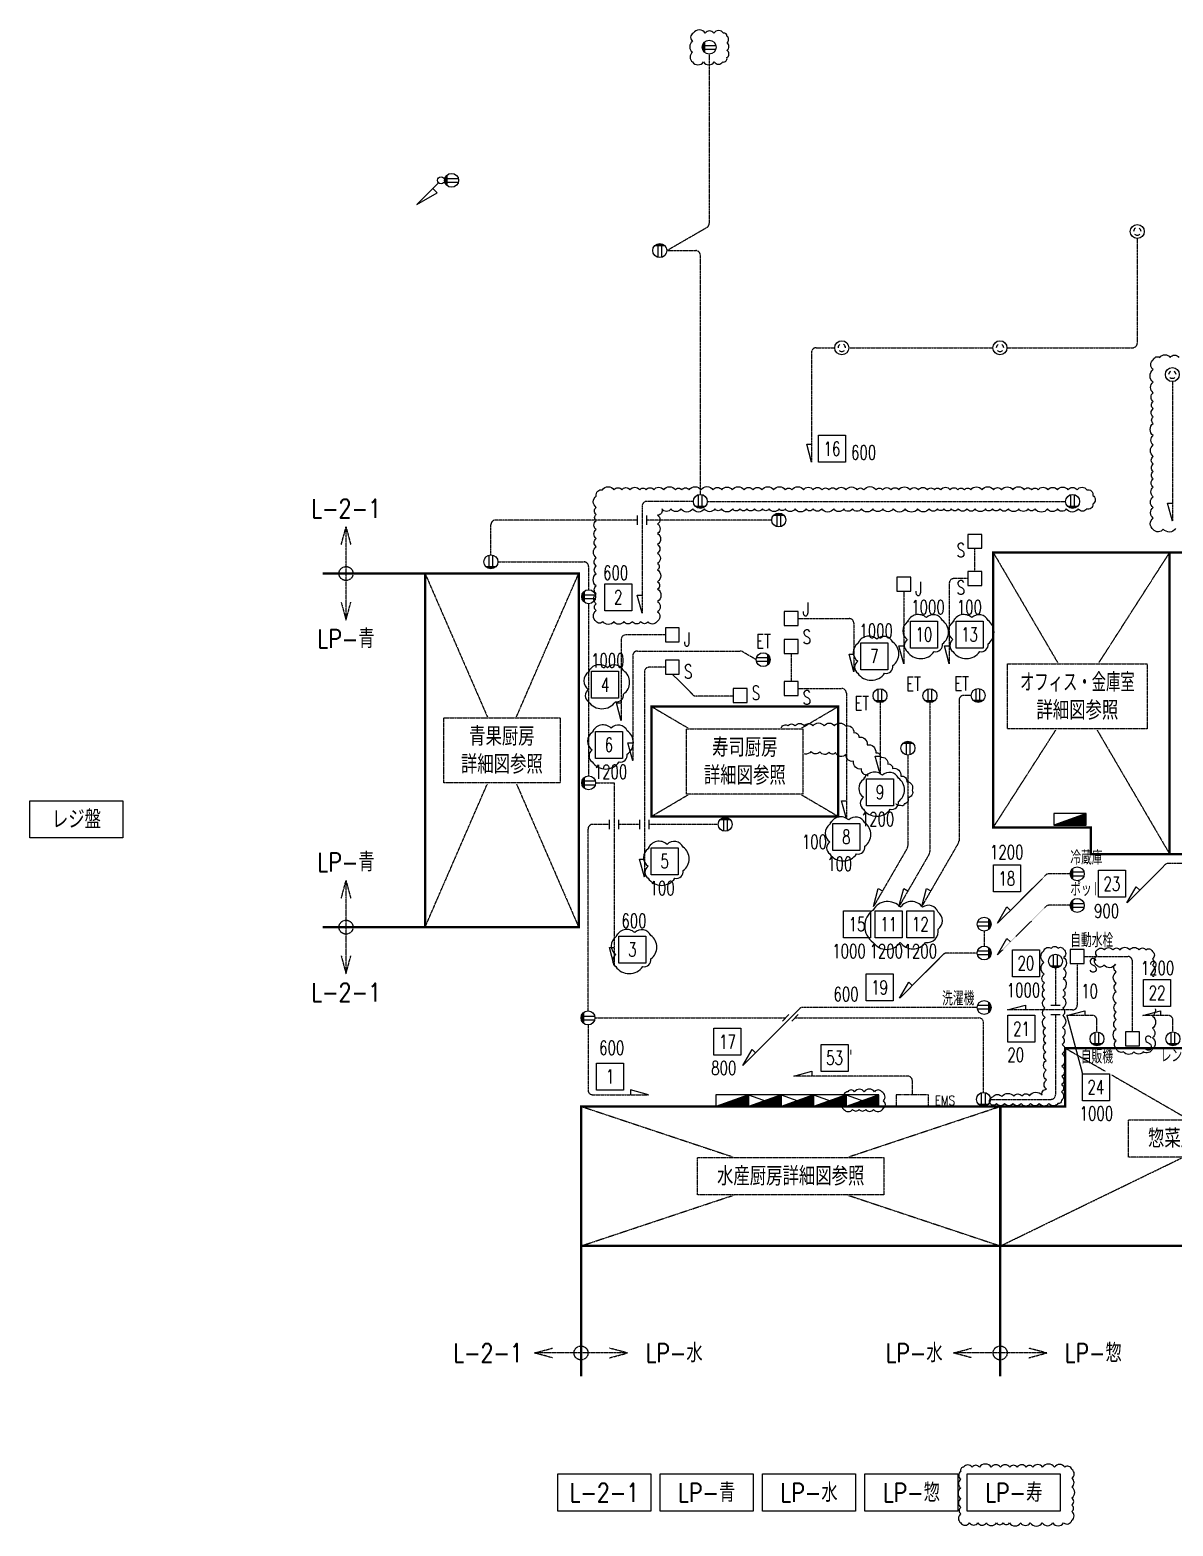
# Model space of a CAD drawing. Header units: millimetres. Extents: x 10577 to 176607, y 1464 to 57550.
# Drawn here: x 101308 to 125874, y 11505 to 43657 of the extents above; entities that cross this region are included whole.
import ezdxf
from ezdxf.enums import TextEntityAlignment as Align

# ---------------------------------------------------------------- set-up
doc = ezdxf.new("R2010")
doc.units = ezdxf.units.MM
doc.header["$LTSCALE"] = 0.2
doc.set_wipeout_variables(frame=1)
for name, pattern in [('CENTER', [50.8, 31.75, -6.35, 6.35, -6.35]), ('HIDDEN', [9.525, 6.35, -3.175]), ('PHANTOM', [63.5, 31.75, -6.35, 6.35, -6.35, 6.35, -6.35])]:
    doc.linetypes.add(name, pattern=pattern)
for name, color, linetype in [('1-回路番号', 4, 'Continuous'), ('1_シンボル', 2, 'Continuous'), ('1_強調文字', 4, 'Continuous'), ('1_文字', 3, 'Continuous'), ('1_配線_1', 1, 'Continuous'), ('1_配線_4', 1, 'CENTER'), ('1_電源区画', 4, 'PHANTOM')]:
    doc.layers.add(name, color=color, linetype=linetype)
doc.layers.add('1_容量', color=170, linetype='Continuous', plot=False)
doc.layers.add('1_追加変更', color=10, linetype='Continuous', plot=False)
doc.styles.get("Standard").update_dxf_attribs({"font": 'simplex.shx', "width": 0.8, "bigfont": 'extfont2.shx'})

# ---------------------------------------------------------------- blocks, each defined once
blk = doc.blocks.new('L-電灯分電盤')
at = {"linetype": 'ByBlock'}
h = blk.add_hatch(dxfattribs=at)
h.set_pattern_fill('LINE', color=0, style=0)
h.set_pattern_definition([(0, (-9550, -23375), (0, 3.175), [])])
h.paths.add_polyline_path([(350, 250), (-350, 0), (350, 0)])
at = {"color": 0, "linetype": 'ByBlock'}
for p, q in [((350, 250), (-350, 0)), ((350, 250), (-350, 250)), ((-350, 250), (-350, 0)), ((-350, 0), (350, 0)), ((350, 0), (350, 250))]:
    blk.add_line(p, q, dxfattribs=at)
blk = doc.blocks.new('B-電灯動力盤 A')
at = {"linetype": 'ByBlock'}
h = blk.add_hatch(dxfattribs=at)
h.set_pattern_fill('LINE', color=0, style=0)
h.set_pattern_definition([(0, (-9500, -23375), (0, 3.175), [])])
h.paths.add_polyline_path([(350, 250), (-350, 0), (350, 0)])
at = {"color": 0, "linetype": 'ByBlock', "lineweight": -2}
blk.add_line((-350, 250), (350, 0), dxfattribs=at)
at = {"color": 0, "linetype": 'ByBlock'}
for p, q in [((350, 250), (-350, 0)), ((350, 250), (-350, 250)), ((-350, 250), (-350, 0)), ((-350, 0), (350, 0)), ((350, 0), (350, 250))]:
    blk.add_line(p, q, dxfattribs=at)
blk = doc.blocks.new('O-ｺﾝｾﾝﾄW')
at = {"linetype": 'ByBlock'}
blk.add_hatch(color=0, dxfattribs=at).paths.add_polyline_path([(112, 50), (-112, 50, 0.447214)])
at = {"color": 0, "linetype": 'ByBlock'}
for p, q in [((-112, 50), (112, 50)), ((-40, 50), (-40, 295)), ((40, 50), (40, 295))]:
    blk.add_line(p, q, dxfattribs=at)
blk.add_circle((0, 150), 150, dxfattribs=at)
blk = doc.blocks.new('C-ｼﾞｬﾝｸｼｮﾝﾎﾞｯｸｽ')
at = {"color": 0, "linetype": 'ByBlock'}
blk.add_lwpolyline([(-150, -150), (150, -150), (150, 150), (-150, 150)], close=True, dxfattribs=at)
blk = doc.blocks.new('C-立上り')
at = {"color": 0, "linetype": 'ByBlock'}
blk.add_line((54, 54), (521, 521), dxfattribs=at)
blk.add_lwpolyline([(521, 521), (81, 267), (174, 174)], dxfattribs=at)
blk.add_circle((0, 0), 77, dxfattribs=at)
blk = doc.blocks.new('O-ｺﾝｾﾝﾄ引掛け3PE付')
at = {"color": 0, "linetype": 'ByBlock'}
blk.add_circle((0, 150), 150, dxfattribs=at)
for start, end in [(120, 180), (225, 315), (0, 60)]:
    blk.add_arc((0, 150), 80, start, end, dxfattribs=at)

msp = doc.modelspace()

# ---------------------------------------------------------------- linework, layer by layer
at = {"layer": '1_シンボル', "color": 7, "linetype": 'HIDDEN'}
msp.add_lwpolyline([(119921, 20525), (120621, 20525), (120621, 20775), (119921, 20775)], close=True, dxfattribs=at)
at = {"layer": '1_強調文字'}
for points in [[(101308, 27092), (103308, 27092), (103308, 26292), (101308, 26292)], [(112651, 12625), (114651, 12625), (114651, 11825), (112651, 11825)], [(114851, 12625), (116851, 12625), (116851, 11825), (114851, 11825)], [(117051, 12625), (119051, 12625), (119051, 11825), (117051, 11825)], [(119251, 12625), (121251, 12625), (121251, 11825), (119251, 11825)], [(121451, 12625), (123451, 12625), (123451, 11825), (121451, 11825)]]:
    msp.add_lwpolyline(points, close=True, dxfattribs=at)
at = {"layer": '1_追加変更'}
for points in [[(115547, 42968, 0.520567), (115782, 42968, 0.520567), (116013, 42968, 0.520567), (116198, 42968, 0.520567), (116287, 43062, 0.520567), (116287, 43218, 0.520567), (116287, 43382, 0.520567), (116287, 43523, 0.520567), (116213, 43589, 0.520567), (116005, 43589, 0.520567), (115822, 43589, 0.520567), (115561, 43589, 0.520567), (115547, 43409, 0.520567), (115547, 43176, 0.520567)], [(118800, 20460, 0.520567), (118988, 20460, 0.520567), (119130, 20460, 0.520567), (119268, 20460, 0.520567), (119436, 20460, 0.520567), (119651, 20483, 0.520567), (119651, 20641, 0.520567), (119612, 20839, 0.520567), (119459, 20839, 0.520567), (119238, 20839, 0.520567), (119030, 20839, 0.520567), (118885, 20839, 0.520567), (118800, 20704, 0.520567)], [(121311, 11572, 0.520567), (121500, 11572, 0.520567), (121678, 11572, 0.520567), (121861, 11572, 0.520567), (122076, 11572, 0.520567), (122220, 11572, 0.520567), (122360, 11572, 0.520567), (122600, 11572, 0.520567), (122805, 11572, 0.520567), (123064, 11572, 0.520567), (123288, 11572, 0.520567), (123521, 11572, 0.520567), (123699, 11629, 0.520567), (123699, 11817, 0.520567), (123699, 11955, 0.520567), (123699, 12110, 0.520567), (123699, 12346, 0.520567), (123699, 12532, 0.520567), (123699, 12723, 0.520567), (123549, 12771, 0.520567), (123323, 12771, 0.520567), (123071, 12771, 0.520567), (122863, 12771, 0.520567), (122719, 12771, 0.520567), (122522, 12771, 0.520567), (122364, 12771, 0.520567), (122167, 12771, 0.520567), (121967, 12771, 0.520567), (121711, 12771, 0.520567), (121556, 12771, 0.520567), (121371, 12771, 0.520567), (121311, 12680, 0.520567), (121311, 12513, 0.520567), (121311, 12317, 0.520567), (121311, 12096, 0.520567), (121311, 11905, 0.520567), (121311, 11768, 0.520567)]]:
    msp.add_lwpolyline(points, format="xyb", close=True, dxfattribs=at)
for points in [[(125449, 32922, -0.520567), (125449, 33168, -0.520567), (125449, 33391, -0.520567), (125449, 33626, -0.520567), (125449, 33829, -0.520567), (125449, 34012, -0.520567), (125449, 34166, -0.520567), (125449, 34327, -0.520567), (125449, 34493, -0.520567), (125449, 34738, -0.520567), (125449, 34940, -0.520567), (125449, 35202, -0.520567), (125449, 35341, -0.520567), (125449, 35519, -0.520567), (125449, 35671, -0.520567), (125449, 35861, -0.520567), (125449, 36089, -0.520567), (125449, 36356, -0.520567), (125449, 36567, -0.520567), (125588, 36619, -0.520567), (125809, 36619, -0.520567), (126001, 36619, -0.520567)], [(125928, 32942, -0.520567), (125662, 32931, -0.520567), (125449, 32922, -0.520567)], [(117456, 28184, -0.520567), (117456, 28413, -0.520567), (117456, 28664, -0.520567), (117596, 28702, -0.520567), (117752, 28702, -0.520567), (117949, 28702, -0.520567), (118135, 28702, -0.520567), (118374, 28702, -0.520567), (118598, 28702, -0.520567), (118831, 28702, -0.520567), (119013, 28554, -0.520567), (119118, 28458, -0.520567), (119297, 28293, -0.520567), (119483, 28120, -0.520567), (119587, 28025, -0.520567), (119743, 27881, -0.520567), (119846, 27786, -0.520567), (120026, 27619, -0.520567), (120154, 27501, -0.520567), (120268, 27320, -0.520567), (120174, 27157, -0.520567), (120097, 27023, -0.520567), (120018, 26989, -0.520567), (119883, 27116, -0.520567), (119733, 27256, -0.520567), (119598, 27383, -0.520567), (119430, 27541, -0.520567), (119316, 27647, -0.520567), (119179, 27775, -0.520567), (119004, 27940, -0.520567), (118848, 28086, -0.520567), (118619, 28126, -0.520567), (118483, 28133, -0.520567), (118284, 28143, -0.520567), (118093, 28152, -0.520567), (117830, 28166, -0.520567), (117632, 28176, -0.520567), (117456, 28184, -0.520567)], [(124239, 23550, -0.520567), (124239, 23763, -0.520567), (124251, 23889, -0.520567), (124397, 23889, -0.520567), (124578, 23889, -0.520567), (124734, 23889, -0.520567), (124942, 23889, -0.520567), (125141, 23889, -0.520567), (125290, 23889, -0.520567), (125430, 23856, -0.520567), (125430, 23696, -0.520567), (125430, 23560, -0.520567), (125430, 23327, -0.520567), (125430, 23187, -0.520567), (125430, 23053, -0.520567), (125430, 22898, -0.520567), (125430, 22714, -0.520567), (125430, 22465, -0.520567), (125430, 22203, -0.520567), (125430, 21996, -0.520567), (125430, 21761, -0.520567), (125234, 21699, -0.520567), (125034, 21699, -0.520567), (124810, 21698, -0.520567), (124653, 21775, -0.520567), (124653, 21932, -0.520567), (124653, 22187, -0.520567), (124653, 22388, -0.520567), (124653, 22551, -0.520567), (124653, 22740, -0.520567), (124653, 22993, -0.520567), (124653, 23169, -0.520567), (124653, 23414, -0.520567), (124640, 23580, -0.520567), (124384, 23561, -0.520567), (124239, 23550, -0.520567)]]:
    msp.add_lwpolyline(points, format="xyb", dxfattribs=at)
at = {"layer": '1_配線_1'}
for p, q in [((114365, 33025), (114365, 33225)), ((114565, 33025), (114565, 33225)), ((113765, 26485), (113765, 26685)), ((113965, 26485), (113965, 26685)), ((114413, 26485), (114413, 26685)), ((114613, 26485), (114613, 26685)), ((123247, 22697), (123447, 22697)), ((117478, 22354), (117620, 22496)), ((117678, 22354), (117820, 22496)), ((123247, 22497), (123447, 22497))]:
    msp.add_line(p, q, dxfattribs=at)
for points in [[(118104, 34366), (118001, 34752), (118104, 34752)], [(125858, 33100), (125754, 33486), (125858, 33486)], [(114465, 31125), (114361, 31511), (114465, 31511)], [(119014, 29859), (118911, 30245), (119014, 30245)], [(120085, 30032), (119981, 30419), (120085, 30419)], [(121065, 30032), (120961, 30419), (121065, 30419)], [(114263, 27951), (114160, 28337), (114263, 28337)], [(119576, 27665), (119472, 28052), (119576, 28052)], [(118853, 26704), (118749, 27090), (118853, 27090)], [(124883, 24896), (125083, 25243), (125156, 25170)], [(122104, 24463), (122304, 24809), (122377, 24736)], [(122104, 23784), (122304, 24131), (122377, 24058)], [(113865, 23553), (113761, 23940), (113865, 23940)], [(119997, 22849), (120197, 23195), (120270, 23122)], [(122315, 22597), (122701, 22700), (122701, 22597)], [(123589, 22477), (123976, 22581), (123976, 22477)], [(125221, 22477), (125607, 22581), (125607, 22477)], [(116626, 21402), (116826, 21748), (116899, 21675)], [(118556, 21637), (118942, 21740), (118942, 21637)], [(114601, 20775), (114215, 20878), (114215, 20775)]]:
    msp.add_lwpolyline(points, dxfattribs=at)
at = {"layer": '1_配線_4'}
for p, q in [((115905, 43135), (115905, 39499)), ((114993, 38915), (115855, 39413)), ((114993, 38915), (115615, 38915)), ((125105, 39175), (125105, 36927)), ((115715, 33675), (115715, 38815)), ((118104, 36727), (118104, 34366)), ((118204, 36827), (118604, 36827)), ((118904, 36827), (122004, 36827)), ((122304, 36827), (125005, 36827)), ((125858, 36100), (125858, 33100)), ((115565, 33525), (114565, 33525)), ((115865, 33525), (123565, 33525)), ((114365, 33125), (111315, 33125)), ((114465, 33425), (114465, 31125)), ((117250, 33125), (114565, 33125)), ((111215, 32375), (111215, 33025)), ((121615, 32017), (121615, 32517)), ((111365, 32225), (113215, 32225)), ((113315, 32125), (113315, 31627)), ((121465, 31867), (121165, 31867)), ((120085, 31595), (120085, 30032)), ((121065, 31767), (121065, 30032)), ((113315, 31327), (113315, 27627)), ((117814, 31006), (118914, 31006)), ((119014, 30906), (119014, 29859)), ((114963, 30657), (114113, 30657)), ((114363, 30309), (116569, 30309)), ((116915, 30124), (116619, 30295)), ((117664, 30255), (117664, 29654)), ((114263, 30209), (114263, 27951)), ((114963, 29960), (114613, 29960)), ((114513, 29860), (114513, 25451)), ((115113, 29810), (115554, 29369)), ((116419, 29340), (115625, 29340)), ((117814, 29504), (118753, 29504)), ((118853, 29404), (118853, 26704)), ((121534, 29355), (121374, 29355)), ((119576, 29200), (119576, 27665)), ((120650, 29200), (120650, 26001)), ((121274, 29255), (121274, 26233)), ((120177, 28073), (120177, 26129)), ((113465, 27477), (113865, 27477)), ((113865, 27477), (113865, 23553)), ((113301, 22575), (113301, 26485)), ((113765, 26585), (113401, 26585)), ((114413, 26585), (113965, 26585)), ((116100, 26585), (114613, 26585)), ((120164, 26079), (119437, 24820)), ((121260, 26183), (120473, 24820)), ((120636, 25951), (119983, 24820)), ((126232, 25745), (125773, 25745)), ((123665, 25523), (123206, 25523)), ((125702, 25716), (124883, 24896)), ((123136, 24816), (122104, 23784)), ((123665, 24845), (123206, 24845)), ((121815, 24290), (121815, 23970)), ((121665, 23820), (121010, 23820)), ((120939, 23791), (119997, 22849)), ((123347, 23495), (123347, 22697)), ((123815, 23597), (123815, 22697)), ((123965, 23747), (124900, 23747)), ((125000, 22123), (125000, 23647)), ((121664, 22650), (117915, 22650)), ((123715, 22597), (122315, 22597)), ((113451, 22425), (117549, 22425)), ((117749, 22425), (121700, 22425)), ((121800, 20825), (121800, 22325)), ((123347, 22497), (123347, 20775)), ((124139, 22477), (123589, 22477)), ((124239, 22127), (124239, 22377)), ((125771, 22477), (125221, 22477)), ((125871, 22127), (125871, 22377)), ((120171, 21175), (117724, 21175)), ((120271, 20775), (120271, 21075)), ((121950, 20675), (123247, 20675))]:
    msp.add_line(p, q, dxfattribs=at)
for centre, start, end in [((115805, 39499), 300, 0), ((115615, 38815), 0, 90), ((118204, 36727), 90, 180), ((125005, 36927), 270, 0), ((114565, 33425), 90, 180), ((111315, 33025), 90, 180), ((113215, 32125), 0, 90), ((121165, 31767), 90, 180), ((118914, 30906), 0, 90), ((114113, 30557), 90, 180), ((114363, 30209), 90, 180), ((116569, 30209), 60, 90), ((114613, 29860), 90, 180), ((115625, 29440), 225, 270), ((118753, 29404), 0, 90), ((121374, 29255), 90, 180), ((113401, 26485), 90, 180), ((120077, 26129), 330, 0), ((121174, 26233), 330, 0), ((120550, 26001), 330, 0), ((125773, 25645), 90, 135), ((123206, 25423), 90, 135), ((123206, 24745), 90, 135), ((121010, 23720), 90, 135), ((124900, 23647), 0, 90), ((117915, 22550), 90, 135), ((123715, 22697), 270, 0), ((121700, 22325), 0, 90), ((124139, 22377), 0, 90), ((120171, 21075), 0, 90), ((123247, 20775), 270, 0)]:
    msp.add_arc(centre, 100, start, end, dxfattribs=at)
at = {"layer": '1_電源区画'}
for p, q in [((108101, 30975), (108101, 32975)), ((122009, 32427), (125800, 25947)), ((122009, 26517), (125800, 32426)), ((109800, 31975), (113101, 24375)), ((109800, 24375), (113101, 31975)), ((108101, 23375), (108101, 25375)), ((122163, 17525), (130918, 21775)), ((123558, 21775), (130918, 17525)), ((113151, 17525), (122163, 20525)), ((113151, 20525), (122163, 17525)), ((114151, 15225), (112151, 15225)), ((123158, 15225), (121158, 15225))]:
    msp.add_line(p, q, dxfattribs=at)
at = {"layer": '1_電源区画', "const_width": 50}
for points in [[(125800, 32426), (127700, 32426), (127700, 34426), (133200, 34426), (133200, 25947), (125800, 25947), (125800, 32426)], [(122158, 20525), (123558, 20525), (123558, 21775), (130918, 21775), (130918, 17525), (122163, 17525), (122163, 20525)]]:
    msp.add_lwpolyline(points, dxfattribs=at)
at = {"layer": '1_電源区画'}
for points in [[(107997, 32589), (108101, 32975), (108204, 32589)], [(107997, 31361), (108101, 30975), (108204, 31361)], [(107997, 24988), (108101, 25375), (108204, 24988)], [(107997, 23761), (108101, 23375), (108204, 23761)], [(112537, 15121), (112151, 15225), (112537, 15328)], [(113765, 15121), (114151, 15225), (113765, 15328)], [(121545, 15121), (121158, 15225), (121545, 15328)], [(122772, 15121), (123158, 15225), (122772, 15328)]]:
    msp.add_lwpolyline(points, dxfattribs=at)
at = {"layer": '1_電源区画', "const_width": 50}
for points in [[(124108, 26517), (124108, 25947), (125800, 25947), (125800, 32426), (122009, 32427), (122009, 26517), (124108, 26517)], [(109800, 24375), (113101, 24375), (113101, 31975), (109800, 31975)], [(113151, 20525), (122163, 20525), (122163, 17525), (113151, 17525)]]:
    msp.add_lwpolyline(points, close=True, dxfattribs=at)
at = {"layer": '1_電源区画', "linetype": 'PHANTOM', "const_width": 50}
msp.add_lwpolyline([(118677, 26757), (114665, 26757), (114665, 29117), (118677, 29117)], close=True, dxfattribs=at)
at = {"layer": '1_電源区画'}
for centre in [(108101, 31975), (108101, 24375), (113151, 15225), (122158, 15225)]:
    msp.add_circle(centre, 150, dxfattribs=at)

# ---------------------------------------------------------------- block references
at = {"layer": '1_シンボル'}
for p, rotation in [((115755, 43285), 270), ((110220, 40425), 270), ((114843, 39065), 180), ((117400, 33275), 180), ((113165, 31477), 270), ((117215, 30124), 90), ((120177, 28373), 180), ((113165, 27477), 270), ((116250, 26735), 180), ((123665, 25522), 269.9999999999999), ((123665, 24843), 269.9999999999999), ((121965, 24440), 89.99999999999999), ((121965, 23820), 89.99999999999999), ((113151, 22425), 270), ((121965, 22650), 89.99999999999999)]:
    msp.add_blockref('O-ｺﾝｾﾝﾄW', p, dxfattribs=dict(at, rotation=rotation))
at = {"layer": '1_シンボル', "linetype": 'ByBlock', "rotation": 180}
msp.add_blockref('C-立上り', (110143, 40425), dxfattribs=at)
at = {"layer": '1_シンボル', "lineweight": -2}
for p in [(125105, 39175), (118754, 36677), (122154, 36677), (125858, 36100)]:
    msp.add_blockref('O-ｺﾝｾﾝﾄ引掛け3PE付', p, dxfattribs=at)
at = {"layer": '1_シンボル'}
for name, p in [('O-ｺﾝｾﾝﾄW', (115715, 33375)), ('O-ｺﾝｾﾝﾄW', (123715, 33375)), ('C-ｼﾞｬﾝｸｼｮﾝﾎﾞｯｸｽ', (121615, 32667)), ('O-ｺﾝｾﾝﾄW', (111215, 32075)), ('C-ｼﾞｬﾝｸｼｮﾝﾎﾞｯｸｽ', (120085, 31745)), ('C-ｼﾞｬﾝｸｼｮﾝﾎﾞｯｸｽ', (121615, 31867)), ('C-ｼﾞｬﾝｸｼｮﾝﾎﾞｯｸｽ', (117664, 31006)), ('C-ｼﾞｬﾝｸｼｮﾝﾎﾞｯｸｽ', (115113, 30657)), ('C-ｼﾞｬﾝｸｼｮﾝﾎﾞｯｸｽ', (117664, 30405)), ('C-ｼﾞｬﾝｸｼｮﾝﾎﾞｯｸｽ', (115113, 29960)), ('C-ｼﾞｬﾝｸｼｮﾝﾎﾞｯｸｽ', (117664, 29504)), ('C-ｼﾞｬﾝｸｼｮﾝﾎﾞｯｸｽ', (116569, 29355)), ('O-ｺﾝｾﾝﾄW', (119576, 29200)), ('O-ｺﾝｾﾝﾄW', (120649, 29200)), ('O-ｺﾝｾﾝﾄW', (121684, 29205)), ('O-ｺﾝｾﾝﾄW', (123347, 23495)), ('C-ｼﾞｬﾝｸｼｮﾝﾎﾞｯｸｽ', (123815, 23747)), ('O-ｺﾝｾﾝﾄW', (124239, 21827)), ('C-ｼﾞｬﾝｸｼｮﾝﾎﾞｯｸｽ', (125000, 21973)), ('O-ｺﾝｾﾝﾄW', (125871, 21827)), ('B-電灯動力盤 A', (117099, 20525)), ('B-電灯動力盤 A', (117799, 20525)), ('B-電灯動力盤 A', (118499, 20525)), ('B-電灯動力盤 A', (119199, 20525)), ('O-ｺﾝｾﾝﾄW', (121800, 20525))]:
    msp.add_blockref(name, p, dxfattribs=at)
at = {"layer": '1_シンボル', "linetype": 'ByBlock', "lineweight": -2}
for p in [(123658, 26567), (116399, 20525)]:
    msp.add_blockref('L-電灯分電盤', p, dxfattribs=at)

# ---------------------------------------------------------------- texts
at = {"layer": '1_シンボル', "color": 7, "width": 0.8}
msp.add_text('EMS', height=200, dxfattribs=at).set_placement((120971, 20650), align=Align.MIDDLE)
at = {"layer": '1_容量', "width": 0.7}
for s, p in [('冷蔵庫', (123665, 25720)), ('ポット', (123665, 25042)), ('自動水栓', (123665, 23945)), ('10', (123899, 22850)), ('洗濯機', (120911, 22693)), ('自販機', (123891, 21445)), ('レンジ', (125608, 21467))]:
    msp.add_text(s, height=300, dxfattribs=at).set_placement(p)
at = {"layer": '1_強調文字', "width": 0.8}
for s, p in [('レジ盤', (102308, 26692)), ('L-2-1', (113651, 12225)), ('LP-青', (115851, 12225)), ('LP-水', (118051, 12225)), ('LP-惣', (120251, 12225)), ('LP-寿', (122451, 12225))]:
    msp.add_text(s, height=400, dxfattribs=at).set_placement(p, align=Align.MIDDLE_CENTER)
at = {"layer": '1_文字', "width": 0.7}
for s, p in [('S', (121224, 32325)), ('J', (120335, 31495)), ('S', (121224, 31525)), ('J', (117914, 31056)), ('J', (115363, 30407)), ('S', (117915, 30463)), ('S', (115364, 29718)), ('S', (116820, 29263)), ('S', (117915, 29162)), ('S', (124066, 23405)), ('S', (125251, 21731))]:
    msp.add_text(s, height=300, dxfattribs=at).set_placement(p)
for p in [(116915, 30524), (120137, 29604), (121172, 29609), (119026, 29192)]:
    msp.add_text('ET', height=300, dxfattribs=at).set_placement(p, align=Align.MIDDLE_LEFT)
at = {"layer": '1_電源区画', "width": 0.8}
for s, p in [('L-2-1', (108101, 33375)), ('LP-青', (108101, 30575)), ('LP-青', (108101, 25775)), ('L-2-1', (108101, 22975)), ('LP-水', (115151, 15225)), ('LP-水', (120308, 15225)), ('LP-惣', (124158, 15225)), ('L-2-1', (111151, 15225))]:
    msp.add_text(s, height=400, dxfattribs=at).set_placement(p, align=Align.MIDDLE_CENTER)

# ---------------------------------------------------------------- next in the draw order: wipeouts: each hides what was drawn before it
for points in [[(118204, 34996), (118884, 34996), (118884, 34316), (118204, 34316)], [(113610, 31805), (114290, 31805), (114290, 31125), (113610, 31125)], [(120180, 31002), (120860, 31002), (120860, 30322), (120180, 30322)], [(121160, 31002), (121840, 31002), (121840, 30322), (121160, 30322)], [(119114, 30539), (119794, 30539), (119794, 29859), (119114, 29859)], [(113328, 29925), (114008, 29925), (114008, 29245), (113328, 29245)], [(122297, 30056), (125337, 30056), (125337, 28616), (122297, 28616)], [(110180, 28895), (112720, 28895), (112720, 27455), (110180, 27455)], [(113409, 28631), (114089, 28631), (114089, 27951), (113409, 27951)], [(119236, 27615), (119916, 27615), (119916, 26935), (119236, 26935)], [(118513, 26654), (119193, 26654), (119193, 25974), (118513, 25974)], [(114609, 26131), (115289, 26131), (115289, 25451), (114609, 25451)], [(121962, 25763), (122642, 25763), (122642, 25083), (121962, 25083)], [(124219, 25649), (124899, 25649), (124899, 24969), (124219, 24969)], [(119423, 24777), (120103, 24777), (120103, 24097), (119423, 24097)], [(113915, 24233), (114595, 24233), (114595, 23553), (113915, 23553)], [(122372, 23939), (123052, 23939), (123052, 23259), (122372, 23259)], [(119228, 23420), (119908, 23420), (119908, 22740), (119228, 22740)], [(125190, 23302), (125870, 23302), (125870, 22622), (125190, 22622)], [(115958, 22253), (116638, 22253), (116638, 21573), (115958, 21573)], [(118260, 21905), (118940, 21905), (118940, 21225), (118260, 21225)], [(113437, 21505), (114117, 21505), (114117, 20825), (113437, 20825)], [(124899, 20254), (128939, 20254), (128939, 19414), (124899, 19414)], [(115637, 19445), (119677, 19445), (119677, 18605), (115637, 18605)]]:
    msp.add_wipeout(points)

# ---------------------------------------------------------------- next in the draw order: linework, layer by layer
at = {"layer": '1-回路番号'}
for points in [[(118254, 34946), (118834, 34946), (118834, 34366), (118254, 34366)], [(113660, 31755), (114240, 31755), (114240, 31175), (113660, 31175)], [(120230, 30952), (120810, 30952), (120810, 30372), (120230, 30372)], [(121210, 30952), (121790, 30952), (121790, 30372), (121210, 30372)], [(119164, 30489), (119744, 30489), (119744, 29909), (119164, 29909)], [(113378, 29875), (113958, 29875), (113958, 29295), (113378, 29295)], [(113459, 28581), (114039, 28581), (114039, 28001), (113459, 28001)], [(119286, 27565), (119866, 27565), (119866, 26985), (119286, 26985)], [(118563, 26604), (119143, 26604), (119143, 26024), (118563, 26024)], [(114659, 26081), (115239, 26081), (115239, 25501), (114659, 25501)], [(122012, 25713), (122592, 25713), (122592, 25133), (122012, 25133)], [(124269, 25599), (124849, 25599), (124849, 25019), (124269, 25019)], [(119473, 24727), (120053, 24727), (120053, 24147), (119473, 24147)], [(113965, 24183), (114545, 24183), (114545, 23603), (113965, 23603)], [(122422, 23889), (123002, 23889), (123002, 23309), (122422, 23309)], [(119278, 23370), (119858, 23370), (119858, 22790), (119278, 22790)], [(125240, 23252), (125820, 23252), (125820, 22672), (125240, 22672)], [(116008, 22203), (116588, 22203), (116588, 21623), (116008, 21623)], [(118310, 21855), (118890, 21855), (118890, 21275), (118310, 21275)], [(113487, 21455), (114067, 21455), (114067, 20875), (113487, 20875)]]:
    msp.add_lwpolyline(points, close=True, dxfattribs=at)
at = {"layer": '1_追加変更'}
for points in [[(113479, 30945, -0.520567), (113479, 31180, -0.520567), (113479, 31325, -0.520567), (113479, 31540, -0.520567), (113479, 31710, -0.520567), (113479, 31969, -0.520567), (113479, 32134, -0.520567), (113479, 32315, -0.520567), (113479, 32550, -0.520567), (113479, 32730, -0.520567), (113479, 32920, -0.520567), (113479, 33110, -0.520567), (113479, 33246, -0.520567), (113479, 33396, -0.520567), (113479, 33641, -0.520567), (113609, 33775, -0.520567), (113859, 33775, -0.520567), (114029, 33775, -0.520567), (114203, 33775, -0.520567), (114413, 33775, -0.520567), (114549, 33775, -0.520567), (114714, 33775, -0.520567), (114929, 33775, -0.520567), (115178, 33775, -0.520567), (115315, 33775, -0.520567), (115475, 33775, -0.520567), (115729, 33775, -0.520567), (115987, 33775, -0.520567), (116178, 33775, -0.520567), (116401, 33775, -0.520567), (116654, 33775, -0.520567), (116847, 33775, -0.520567), (117040, 33775, -0.520567), (117288, 33775, -0.520567), (117540, 33775, -0.520567), (117683, 33775, -0.520567), (117933, 33775, -0.520567), (118138, 33775, -0.520567), (118331, 33775, -0.520567), (118478, 33775, -0.520567), (118637, 33775, -0.520567), (118845, 33775, -0.520567), (119081, 33775, -0.520567), (119228, 33775, -0.520567), (119490, 33775, -0.520567), (119632, 33775, -0.520567), (119815, 33775, -0.520567), (119981, 33775, -0.520567), (120221, 33775, -0.520567), (120401, 33775, -0.520567), (120594, 33775, -0.520567), (120746, 33775, -0.520567), (120880, 33775, -0.520567), (121083, 33775, -0.520567), (121245, 33775, -0.520567), (121391, 33775, -0.520567), (121525, 33775, -0.520567), (121768, 33775, -0.520567), (122015, 33775, -0.520567), (122189, 33775, -0.520567), (122430, 33775, -0.520567), (122676, 33775, -0.520567), (122833, 33775, -0.520567), (122975, 33775, -0.520567), (123186, 33775, -0.520567), (123387, 33775, -0.520567), (123615, 33775, -0.520567), (123813, 33775, -0.520567), (124023, 33775, -0.520567), (124151, 33654, -0.520567), (124151, 33466, -0.520567), (124018, 33362, -0.520567), (123835, 33362, -0.520567), (123580, 33362, -0.520567), (123389, 33362, -0.520567), (123173, 33362, -0.520567), (122909, 33362, -0.520567), (122759, 33362, -0.520567), (122556, 33362, -0.520567), (122336, 33362, -0.520567), (122151, 33362, -0.520567), (121993, 33362, -0.520567), (121840, 33362, -0.520567), (121624, 33362, -0.520567), (121444, 33362, -0.520567), (121259, 33362, -0.520567), (121108, 33362, -0.520567), (120949, 33362, -0.520567), (120814, 33362, -0.520567), (120629, 33362, -0.520567), (120385, 33362, -0.520567), (120120, 33362, -0.520567), (119861, 33362, -0.520567), (119636, 33362, -0.520567), (119423, 33362, -0.520567), (119176, 33362, -0.520567), (118987, 33362, -0.520567), (118796, 33362, -0.520567), (118583, 33362, -0.520567), (118323, 33362, -0.520567), (118139, 33362, -0.520567), (117989, 33362, -0.520567), (117750, 33362, -0.520567), (117542, 33362, -0.520567), (117407, 33362, -0.520567), (117194, 33362, -0.520567), (117053, 33362, -0.520567), (116877, 33362, -0.520567), (116715, 33362, -0.520567), (116565, 33362, -0.520567), (116411, 33362, -0.520567), (116171, 33362, -0.520567), (116027, 33362, -0.520567), (115803, 33362, -0.520567), (115553, 33362, -0.520567), (115296, 33362, -0.520567), (115085, 33362, -0.520567), (114887, 33362, -0.520567), (114798, 33228, -0.520567), (114798, 33038, -0.520567), (114798, 32837, -0.520567), (114798, 32597, -0.520567), (114798, 32413, -0.520567), (114798, 32191, -0.520567), (114798, 32056, -0.520567), (114798, 31798, -0.520567), (114798, 31641, -0.520567), (114798, 31374, -0.520567), (114798, 31155, -0.520567), (114779, 30937, -0.520567), (114593, 30938, -0.520567), (114435, 30939, -0.520567), (114253, 30940, -0.520567), (114068, 30941, -0.520567), (113856, 30942, -0.520567), (113617, 30944, -0.520567), (113479, 30945, -0.520567)], [(121941, 20586, -0.520567), (122003, 20727, -0.520567), (122196, 20733, -0.520567), (122451, 20742, -0.520567), (122626, 20748, -0.520567), (122792, 20754, -0.520567), (123058, 20763, -0.520567), (123157, 20891, -0.520567), (123152, 21093, -0.520567), (123148, 21302, -0.520567), (123144, 21512, -0.520567), (123140, 21690, -0.520567), (123136, 21885, -0.520567), (123133, 22039, -0.520567), (123129, 22208, -0.520567), (123125, 22436, -0.520567), (123120, 22641, -0.520567), (123116, 22835, -0.520567), (123113, 23024, -0.520567), (123109, 23176, -0.520567), (123105, 23368, -0.520567), (123100, 23618, -0.520567), (123095, 23864, -0.520567), (123258, 23921, -0.520567), (123404, 23924, -0.520567), (123524, 23895, -0.520567), (123521, 23724, -0.520567), (123518, 23481, -0.520567), (123514, 23274, -0.520567), (123511, 23024, -0.520567), (123508, 22868, -0.520567), (123504, 22632, -0.520567), (123502, 22475, -0.520567), (123498, 22220, -0.520567), (123495, 22010, -0.520567), (123492, 21855, -0.520567), (123489, 21650, -0.520567), (123485, 21387, -0.520567), (123482, 21170, -0.520567), (123479, 20993, -0.520567), (123477, 20834, -0.520567), (123474, 20654, -0.520567), (123399, 20584, -0.520567), (123205, 20584, -0.520567), (122999, 20584, -0.520567), (122811, 20584, -0.520567), (122608, 20584, -0.520567), (122433, 20584, -0.520567), (122254, 20584, -0.520567), (122078, 20584, -0.520567), (121941, 20584, -0.520567)]]:
    msp.add_lwpolyline(points, format="xyb", dxfattribs=at)
for points in [[(120163, 30297, 0.520567), (120741, 30297, 0.520567), (120917, 30463, 0.520567), (120917, 30965, 0.520567), (120572, 31027, 0.520567), (120163, 30934, 0.520567), (120163, 30556, 0.520567)], [(121143, 30297, 0.520567), (121721, 30297, 0.520567), (121897, 30463, 0.520567), (121897, 30965, 0.520567), (121552, 31027, 0.520567), (121143, 30934, 0.520567), (121143, 30556, 0.520567)], [(119097, 29833, 0.520567), (119676, 29833, 0.520567), (119851, 29999, 0.520567), (119851, 30502, 0.520567), (119506, 30563, 0.520567), (119097, 30470, 0.520567), (119097, 30092, 0.520567)], [(113311, 29220, 0.520567), (113890, 29220, 0.520567), (114065, 29386, 0.520567), (114065, 29888, 0.520567), (113720, 29950, 0.520567), (113311, 29857, 0.520567), (113311, 29479, 0.520567)], [(113391, 27925, 0.520567), (113970, 27925, 0.520567), (114145, 28091, 0.520567), (114145, 28594, 0.520567), (113800, 28655, 0.520567), (113391, 28562, 0.520567), (113391, 28184, 0.520567)], [(119218, 26910, 0.520567), (119797, 26910, 0.520567), (119972, 27076, 0.520567), (119972, 27578, 0.520567), (119628, 27640, 0.520567), (119218, 27547, 0.520567), (119218, 27169, 0.520567)], [(118495, 25949, 0.520567), (119074, 25949, 0.520567), (119249, 26115, 0.520567), (119249, 26617, 0.520567), (118904, 26679, 0.520567), (118495, 26586, 0.520567), (118495, 26208, 0.520567)], [(114591, 25425, 0.520567), (115170, 25425, 0.520567), (115345, 25591, 0.520567), (115345, 26094, 0.520567), (115000, 26155, 0.520567), (114591, 26062, 0.520567), (114591, 25684, 0.520567)], [(113897, 23528, 0.520567), (114476, 23528, 0.520567), (114651, 23694, 0.520567), (114651, 24197, 0.520567), (114306, 24258, 0.520567), (113897, 24165, 0.520567), (113897, 23787, 0.520567)]]:
    msp.add_lwpolyline(points, format="xyb", close=True, dxfattribs=at)
at = {"layer": '1_配線_1'}
for points in [[(114013, 28809), (113910, 29195), (114013, 29195)], [(114513, 25451), (114410, 25837), (114513, 25837)], [(117724, 21175), (118110, 21278), (118110, 21175)]]:
    msp.add_lwpolyline(points, dxfattribs=at)
at = {"layer": '1_配線_4'}
for p, q in [((114013, 30557), (114013, 28809)), ((123136, 25494), (122104, 24463)), ((117845, 22621), (116626, 21402)), ((113301, 22275), (113301, 20875)), ((113401, 20775), (114601, 20775))]:
    msp.add_line(p, q, dxfattribs=at)
for centre, start, end in [((125771, 22377), 0, 90), ((113401, 20875), 180, 270)]:
    msp.add_arc(centre, 100, start, end, dxfattribs=at)
at = {"layer": '1_電源区画'}
for p, q in [((114665, 29117), (118677, 26757)), ((114665, 26757), (118677, 29117))]:
    msp.add_line(p, q, dxfattribs=at)
at = {"layer": '1_電源区画', "linetype": 'PHANTOM', "const_width": 50}
for points in [[(107601, 24375), (113101, 24375), (113101, 31975), (107601, 31975)], [(122158, 20525), (123558, 20525), (123558, 21775), (130918, 21775), (130918, 14725)], [(113151, 14725), (113151, 20525), (122158, 20525), (122158, 14725)]]:
    msp.add_lwpolyline(points, dxfattribs=at)
at = {"layer": '1_電源区画'}
for points in [[(122317, 30036), (125317, 30036), (125317, 28636), (122317, 28636)], [(110200, 28875), (112700, 28875), (112700, 27475), (110200, 27475)], [(124919, 20234), (128919, 20234), (128919, 19434), (124919, 19434)], [(115657, 19425), (119657, 19425), (119657, 18625), (115657, 18625)]]:
    msp.add_lwpolyline(points, close=True, dxfattribs=at)

# ---------------------------------------------------------------- next in the draw order: texts
at = {"layer": '1-回路番号', "width": 0.7}
for s, p in [('16', (118544, 34656)), ('2', (113950, 31465)), ('10', (120520, 30662)), ('13', (121500, 30662)), ('7', (119454, 30199)), ('4', (113668, 29585)), ('6', (113749, 28291)), ('9', (119576, 27275)), ('8', (118853, 26314)), ('5', (114949, 25791)), ('18', (122302, 25423)), ('23', (124559, 25309)), ('11', (119763, 24437)), ('3', (114255, 23893)), ('20', (122712, 23599)), ('19', (119568, 23080)), ('22', (125530, 22962)), ('17', (116298, 21913)), ('53', (118600, 21565)), ('1', (113777, 21165))]:
    msp.add_text(s, height=300, dxfattribs=at).set_placement(p, align=Align.MIDDLE)
at = {"layer": '1_容量', "width": 0.7}
for s, p in [('600', (118954, 34426)), ('1000', (120247, 31103)), ('100', (121227, 31103)), ('1000', (119133, 30591)), ('1000', (113367, 29954)), ('1200', (113424, 27564)), ('1200', (119163, 26549)), ('100', (117897, 26057)), ('1200', (121939, 25840)), ('100', (118439, 25588)), ('100', (114624, 25064)), ('900', (124175, 24573)), ('600', (114019, 24362)), ('1200', (125180, 23348)), ('1000', (122299, 22873)), ('600', (118577, 22785)), ('800', (115949, 21199))]:
    msp.add_text(s, height=300, dxfattribs=at).set_placement(p)
at = {"layer": '1_容量', "color": 210, "width": 0.7}
for p in [(113626, 31839), (113541, 21634)]:
    msp.add_text('600', height=300, dxfattribs=at).set_placement(p)
at = {"layer": '1_電源区画'}
for s, width, p in [('オフィス・金庫室', 0.7, (123817, 29636)), ('詳細図参照', 0.8, (123817, 29036)), ('青果厨房', 0.8, (111450, 28475)), ('詳細図参照', 0.8, (111450, 27875)), ('惣菜厨房詳細図参照', 0.8, (126919, 19834)), ('水産厨房詳細図参照', 0.8, (117657, 19025))]:
    msp.add_text(s, height=400, dxfattribs=dict(at, width=width)).set_placement(p, align=Align.MIDDLE_CENTER)

# ---------------------------------------------------------------- next in the draw order: wipeouts: each hides what was drawn before it
for points in [[(115401, 28657), (117941, 28657), (117941, 27217), (115401, 27217)], [(118743, 24777), (119423, 24777), (119423, 24097), (118743, 24097)], [(120103, 24777), (120783, 24777), (120783, 24097), (120103, 24097)], [(122276, 22533), (122956, 22533), (122956, 21853), (122276, 21853)], [(123875, 21274), (124555, 21274), (124555, 20594), (123875, 20594)]]:
    msp.add_wipeout(points)

# ---------------------------------------------------------------- next in the draw order: linework, layer by layer
at = {"layer": '1-回路番号'}
msp.add_line((123589, 22477), (123924, 21227), dxfattribs=at)
for points in [[(118793, 24727), (119373, 24727), (119373, 24147), (118793, 24147)], [(120153, 24727), (120733, 24727), (120733, 24147), (120153, 24147)], [(122326, 22483), (122906, 22483), (122906, 21903), (122326, 21903)], [(123925, 21224), (124505, 21224), (124505, 20644), (123925, 20644)]]:
    msp.add_lwpolyline(points, close=True, dxfattribs=at)
at = {"layer": '1_追加変更'}
msp.add_lwpolyline([(119428, 24049, 0.520567), (120012, 24049, 0.520567), (120556, 24049, 0.520567), (120823, 24332, 0.520567), (120823, 24696, 0.520567), (120490, 24802, 0.520567), (120013, 24802, 0.520567), (119428, 24742, 0.520567)], format="xyb", close=True, dxfattribs=at)
at = {"layer": '1_配線_1'}
for points in [[(119437, 24820), (119540, 25206), (119630, 25154)], [(119983, 24820), (120087, 25206), (120176, 25154)], [(120473, 24820), (120577, 25206), (120666, 25154)]]:
    msp.add_lwpolyline(points, dxfattribs=at)
at = {"layer": '1_電源区画'}
msp.add_lwpolyline([(115421, 28637), (117921, 28637), (117921, 27237), (115421, 27237)], close=True, dxfattribs=at)

# ---------------------------------------------------------------- next in the draw order: texts
at = {"layer": '1-回路番号', "width": 0.7}
for s, p in [('15', (119083, 24437)), ('12', (120443, 24437)), ('21', (122616, 22193)), ('24', (124215, 20934))]:
    msp.add_text(s, height=300, dxfattribs=at).set_placement(p, align=Align.MIDDLE)
at = {"layer": '1_容量', "width": 0.7}
for s, p in [('1000', (118550, 23710)), ('1200', (119350, 23710)), ('1200', (120082, 23710)), ('1000', (123866, 20221))]:
    msp.add_text(s, height=300, dxfattribs=at).set_placement(p)
at = {"layer": '1_容量', "color": 210, "width": 0.7}
msp.add_text('20', height=300, dxfattribs=at).set_placement((122312, 21479))
at = {"layer": '1_電源区画', "width": 0.8}
for s, p in [('寿司厨房', (116671, 28237)), ('詳細図参照', (116671, 27637))]:
    msp.add_text(s, height=400, dxfattribs=at).set_placement(p, align=Align.MIDDLE_CENTER)

doc.saveas('drawing.dxf')
